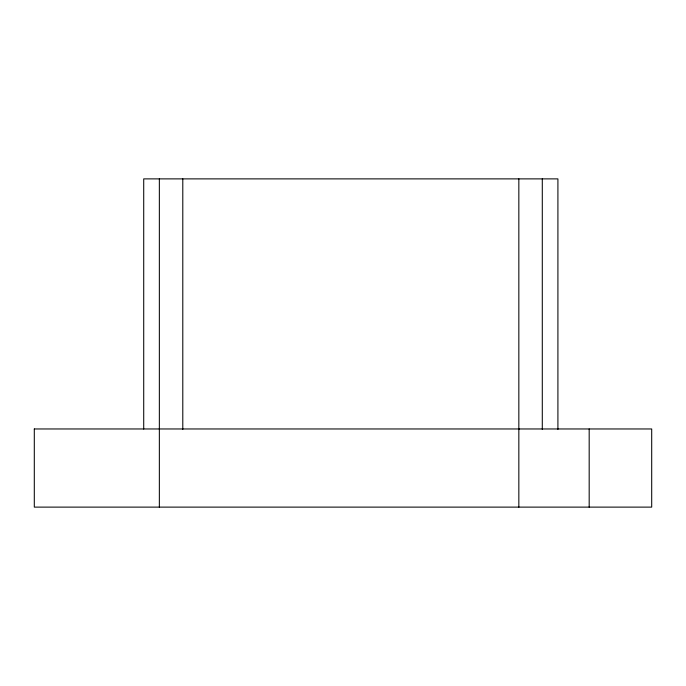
<?xml version="1.0" encoding="UTF-8"?>
<svg xmlns="http://www.w3.org/2000/svg" width="686" height="686" viewBox="0 0 686 686"><rect width="100%" height="100%" fill="white"/><g stroke="black" fill="none" stroke-linecap="round" stroke-linejoin="round"><path stroke-width="1.03" d="M159.349 507.117L159.349 178.883M518.839 507.117L518.839 428.964M589.18 507.117L589.18 428.964M557.915 429.393L557.915 178.883L143.717 178.883L143.717 429.067M542.292 178.883L542.292 429.393M518.839 178.883L518.839 429.393M182.793 178.883L182.793 429.393M34.3 428.964L34.3 507.117L651.7 507.117L651.7 428.964L34.3 428.964"/></g></svg>
